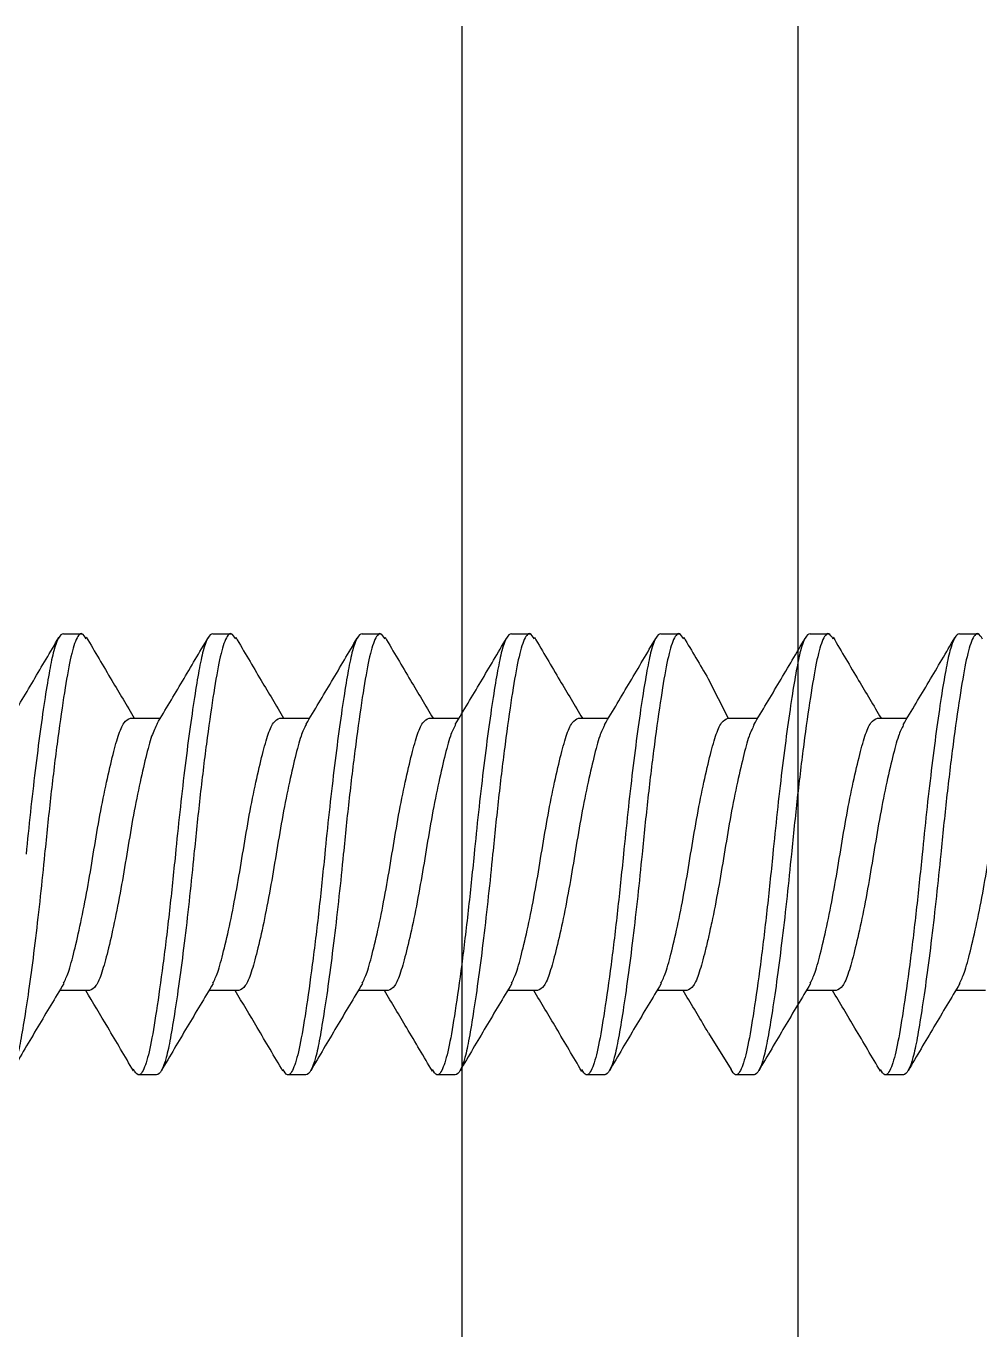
# Model space of a CAD drawing. Header units: inches. Extents: x -154 to 13, y 2 to 55.
# Drawn here: x -104.444 to -103.734, y 29.296 to 30.266 of the extents above; entities that cross this region are included whole.
import ezdxf

# ---------------------------------------------------------------- set-up
doc = ezdxf.new("R2010")
doc.units = ezdxf.units.IN
doc.header["$LTSCALE"] = 2
doc.header["$MEASUREMENT"] = 0
doc.layers.get('0').update_dxf_attribs({"linetype": 'CONTINUOUS'})
doc.layers.add('pattern', color=9, linetype='CONTINUOUS')

# ---------------------------------------------------------------- blocks, each defined once
blk = doc.blocks.new('A$C7F5B17E5')
at = {"color": 7, "lineweight": 30}
for p, q in [((1.181006647019331, 0.1305634733710832), (1.195719920274769, 0.1013011755935196)), ((1.18122679977597, -0.1329761802420677), (1.198087679588866, -0.1602112425593845))]:
    blk.add_line(p, q, dxfattribs=at)
for points, knots in [([(0.6599562961285415, 0.09741002554441991), (0.6662729116268622, 0.1079552028933364), (0.6789486770665007, 0.1291165660678786), (0.6915110491306393, 0.1504615070738424), (0.6978133121344001, 0.1611697898195104)], [0, 0, 0, 0, 0.4983222140233209, 0.9999999999999999, 0.9999999999999999, 0.9999999999999999, 0.9999999999999999]), ([(0.7012399535643681, 0.164001411650375), (0.6987587440009975, 0.1640014122401823), (0.6962850119711561, 0.1594278173114816), (0.6929854013320664, 0.1471897586650783), (0.6920051080797407, 0.1423488648471363), (0.689898277640026, 0.130820350004754), (0.688770622080483, 0.1240912826931577), (0.6852433703443523, 0.1013022755509638), (0.6826978838882667, 0.08255824886803964), (0.6778017718250453, 0.04209299252717358), (0.6754648019104366, 0.02050141199266875), (0.6734599530672085, 1.411650387694863e-06)], [0, 0, 0, 0, 0.2499999999999999, 0.2499999999999999, 0.3749999999999999, 0.3749999999999999, 0.4999999999999999, 0.4999999999999999, 0.75, 0.75, 1, 1, 1, 1]), ([(0.7182870089538369, 0.1601491299436049), (0.7172087565959657, 0.1618755325969943), (0.7145116938558544, 0.1661938317752316), (0.7101311371311283, 0.1599022973552309), (0.7057819467825368, 0.1436763274078743), (0.7014209725614649, 0.1174508699399865), (0.6965202178239736, 0.08298145723664163), (0.6916182873874845, 0.04270008338555442), (0.6886954000911203, 0.01406494089674482), (0.6872598873817992, 1.411650387694863e-06)], [0, 0, 0, 0, 0.1015133439769065, 0.2539181627269321, 0.4010088748869329, 0.548099659936189, 0.7005044068765025, 0.8529092343544697, 1, 1, 1, 1]), ([(0.7182815823498458, 0.1614697013549033), (0.7246028520395384, 0.150731918334273), (0.7364472442896783, 0.1306121448968867), (0.7484151195578477, 0.1106224905653761), (0.7539958231092214, 0.1013011755935196)], [0, 0, 0, 0, 0.5336930385446831, 0.9999999999999999, 0.9999999999999999, 0.9999999999999999, 0.9999999999999999]), ([(0.7708856146635981, 0.0971062273872434), (0.7772062811963565, 0.1076471138119217), (0.7898916670291101, 0.1288023528397986), (0.8024601692086151, 0.1501654825403165), (0.8087662437299912, 0.1608841414526836)], [0, 0, 0, 0, 0.4982636410195585, 1, 1, 1, 1]), ([(0.812359953350267, 0.164001411650375), (0.8098787438047736, 0.1640014119862059), (0.8074050118016487, 0.1594278168735315), (0.8041054012032873, 0.1471897580921535), (0.8031251079638366, 0.1423488642526962), (0.8010182775287262, 0.1308203493559148), (0.7998906219733044, 0.1240912820324667), (0.7963633702543689, 0.1013022749061889), (0.7938178838164447, 0.08255824830617087), (0.7889217717912516, 0.04209299221621166), (0.7865848018960264, 0.02050141184527376), (0.7845799530672082, 1.411650387694863e-06)], [0, 0, 0, 0, 0.2499999999999999, 0.2499999999999999, 0.3749999999999999, 0.3749999999999999, 0.5, 0.5, 0.75, 0.75, 1, 1, 1, 1]), ([(0.8294125652219293, 0.1601425116867148), (0.828332467161033, 0.1618723109497893), (0.8256335733827314, 0.1661946448544001), (0.8212511234461033, 0.1599028754099123), (0.8169019296006184, 0.1436761749574629), (0.8125409529821468, 0.11745091270204), (0.8076402117698933, 0.08298144456661305), (0.8027382305148762, 0.04270009513309958), (0.7998154681401388, 0.01406494304079331), (0.7983800170459006, 1.411650387694863e-06)], [0, 0, 0, 0, 0.1016702759554669, 0.2540484842569401, 0.4011135138311833, 0.5481786162819552, 0.7005567527862618, 0.85293496981416, 1, 1, 1, 1]), ([(0.8294072852829117, 0.1614606997922152), (0.8357274790628253, 0.15072454888751), (0.8475704106160151, 0.1306068903573276), (0.859535810684406, 0.1106211606085452), (0.8651156594434042, 0.1013011755935196)], [0, 0, 0, 0, 0.5336680155196479, 1, 1, 1, 1]), ([(0.8818272530563149, 0.09681100913097396), (0.8881594167960998, 0.1073615000833712), (0.9008715791198938, 0.1285421831949378), (0.9134572299063279, 0.1499431679584262), (0.9197737346953261, 0.1606839254322523)], [0, 0, 0, 0, 0.4981185402210317, 0.9999999999999999, 0.9999999999999999, 0.9999999999999999, 0.9999999999999999]), ([(0.9234799531362228, 0.164001411650375), (0.9209987436085498, 0.1640014117322295), (0.9185250116321129, 0.1594278164355813), (0.9152254010745366, 0.1471897575192287), (0.9142451078479326, 0.1423488636582277), (0.9121382774174265, 0.1308203487070472), (0.9110106218661258, 0.1240912813717472), (0.9074833701644138, 0.101302274261414), (0.9049378837446227, 0.08255824774433052), (0.9000417717574578, 0.04209299190527815), (0.8977048018816163, 0.02050141169787878), (0.8956999530672078, 1.411650387694863e-06)], [0, 0, 0, 0, 0.2500000000000004, 0.2500000000000004, 0.3750000000000004, 0.3750000000000004, 0.5000000000000004, 0.5000000000000004, 0.7500000000000002, 0.7500000000000002, 1, 1, 1, 1]), ([(0.9405384148199687, 0.1601356000998777), (0.9394563689702125, 0.161868944889207), (0.9367555024984995, 0.1661955016858627), (0.9323711184191552, 0.1599034731482476), (0.9280219094433733, 0.1436760173915985), (0.9236609368608697, 0.1174509566119042), (0.9187601945306767, 0.08298143266823388), (0.9138582135711886, 0.04270009798700869), (0.9109354511581103, 0.01406494398075608), (0.9095000000450568, 1.411650387694863e-06)], [0, 0, 0, 0, 0.1018335442697406, 0.2541840583598992, 0.4012223593746569, 0.5482607332526983, 0.700611175558747, 0.8529616983737524, 1, 1, 1, 1]), ([(0.9405331348809511, 0.1614513132339965), (0.9468523037327827, 0.1507167887607892), (0.9586937864677907, 0.1306013765604206), (0.970656699258825, 0.1106196967751174), (0.976235642442532, 0.1013011755935196)], [0, 0, 0, 0, 0.533646756342341, 0.9999999999999999, 0.9999999999999999, 0.9999999999999999, 0.9999999999999999]), ([(0.9927848779310295, 0.09653312484111609), (0.9991353556599734, 0.1071074405272867), (1.011890229076158, 0.1283458518400238), (1.024502729897449, 0.149803724720087), (1.030835638365403, 0.1605780149890705)], [0, 0, 0, 0, 0.4978863781508226, 1, 1, 1, 1]), ([(1.034599952922122, 0.164001411650375), (1.032118743412298, 0.1640014114782815), (1.029645011462605, 0.1594278159976312), (1.026345400945786, 0.1471897569462755), (1.025365107732, 0.1423488630637593), (1.023258277306127, 0.1308203480581795), (1.022130621758947, 0.1240912807110561), (1.018603370074459, 0.1013022736166675), (1.016057883672801, 0.08255824718246174), (1.011161771723692, 0.04209299159431623), (1.008824801867206, 0.02050141155048379), (1.006819953067208, 1.411650387694863e-06)], [0, 0, 0, 0, 0.2500000000000002, 0.2500000000000002, 0.3750000000000001, 0.3750000000000001, 0.5000000000000001, 0.5000000000000001, 0.75, 0.75, 1, 1, 1, 1]), ([(1.051664411082982, 0.1601284501824836), (1.050580363077245, 0.1618654669876065), (1.04787749988165, 0.1661963810872038), (1.043491357896244, 0.1599040904410316), (1.039141825476037, 0.1436758580839097), (1.034780938665875, 0.1174510018724249), (1.029880172433934, 0.08298142040386836), (1.02497819779262, 0.04270010092868404), (1.022055434559803, 0.01406494494965216), (1.020619983044185, 1.411650387694863e-06)], [0, 0, 0, 0, 0.1020030248527387, 0.254324734936164, 0.4013353438606833, 0.5483459727897282, 0.7006676678025372, 0.8529894433091114, 1, 1, 1, 1]), ([(1.051659424473911, 0.1614415600133299), (1.057977443032371, 0.150708632806257), (1.069817188934081, 0.1305955024414374), (1.081777615842157, 0.1106180857010912), (1.087355625441688, 0.1013011755935196)], [0, 0, 0, 0, 0.5336278844912323, 1, 1, 1, 1]), ([(1.103794715535912, 0.09633928874698938), (1.110163435660695, 0.1069418672105797), (1.122961200366007, 0.1282474516588508), (1.135600377656829, 0.1497600628376148), (1.141949754765648, 0.1605670701155049)], [0, 0, 0, 0, 0.4976431643699991, 1, 1, 1, 1]), ([(1.145719952708049, 0.164001411650375), (1.143238743216074, 0.1640014112243051), (1.14076501129307, 0.1594278155597095), (1.137465400817035, 0.1471897563733506), (1.136485107616096, 0.1423488624693192), (1.134378277194827, 0.1308203474093119), (1.133250621651769, 0.1240912800503366), (1.129723369984475, 0.1013022729718926), (1.127177883600979, 0.08255824662059297), (1.122281771689899, 0.04209299128335431), (1.119944801852768, 0.02050141140311723), (1.117939953067207, 1.411650387694863e-06)], [0, 0, 0, 0, 0.2499999999999998, 0.2499999999999998, 0.3749999999999998, 0.3749999999999998, 0.4999999999999998, 0.4999999999999998, 0.75, 0.75, 1, 1, 1, 1]), ([(1.162790700675913, 0.1601210069351424), (1.161704559666305, 0.1618618442133055), (1.158999584417074, 0.1661973049948102), (1.154611353317932, 0.1599047323373242), (1.150261801216459, 0.1436756893048852), (1.145900938801788, 0.1174510472871901), (1.141000092487616, 0.08298141873980569), (1.136098414122728, 0.04270008481414322), (1.133175494768921, 0.01406494315379803), (1.131739966043313, 1.411650387694863e-06)], [0, 0, 0, 0, 0.1021787626594014, 0.2544706640720886, 0.4014525036843746, 0.5484343632972717, 0.7007262496422861, 0.8530181597764592, 1, 1, 1, 1]), ([(1.214862925799792, 0.0962467339828521), (1.221248111573857, 0.1068780364235664), (1.234084662691174, 0.1282508299572811), (1.24674719162573, 0.1498084323312554), (1.25311109728699, 0.1606428042406236)], [0, 0, 0, 0, 0.4974222215698316, 1, 1, 1, 1]), ([(1.256839952493976, 0.164001411650375), (1.25435874301985, 0.1640014109703287), (1.251885011123562, 0.1594278151217594), (1.248585400688285, 0.1471897558004258), (1.247605107500192, 0.1423488618748507), (1.245498277083499, 0.1308203467604727), (1.24437062154459, 0.1240912793896172), (1.24084336989452, 0.1013022723271177), (1.238297883529128, 0.0825582460587242), (1.233401771656133, 0.04209299097242081), (1.231064801838357, 0.02050141125569382), (1.229059953067207, 1.411650387694863e-06)], [0, 0, 0, 0, 0.2500000000000001, 0.2500000000000001, 0.3750000000000002, 0.3750000000000002, 0.5000000000000002, 0.5000000000000002, 0.7500000000000002, 0.7500000000000002, 1, 1, 1, 1]), ([(1.27391728359882, 0.1601133253572158), (1.272828946309403, 0.1618581094194411), (1.27012171223862, 0.1661982518599956), (1.265731375114342, 0.1599053979675631), (1.261381713157675, 0.1436755203641411), (1.25702117494609, 0.1174510809430132), (1.252120007684709, 0.08298141583374274), (1.24721841353221, 0.0427000867240821), (1.244295483173062, 0.01406494378285572), (1.242859949042469, 1.411650387694863e-06)], [0, 0, 0, 0, 0.1023606776079731, 0.2546217212517544, 0.4015737790332423, 0.548525803987334, 0.7007868892438747, 0.8530479416073768, 1, 1, 1, 1]), ([(1.273912443654723, 0.161420898585348), (1.280228345863719, 0.1506911617344286), (1.292064668544356, 0.1305830879480396), (1.304019772014016, 0.1106144705471053), (1.309595591439972, 0.1013011755935196)], [0, 0, 0, 0, 0.5336034154695326, 1, 1, 1, 1]), ([(1.325988482067885, 0.09625659720224178), (1.332406847550118, 0.1069521349948985), (1.345322038393192, 0.1284739557985546), (1.358031004703236, 0.1501039225035328), (1.364424091389793, 0.1609846069587633)], [0, 0, 0, 0, 0.496962496352789, 1, 1, 1, 1]), ([(1.367959952279904, 0.164001411650375), (1.365478742823598, 0.1640014107163523), (1.363005010954055, 0.1594278146838093), (1.359705400559534, 0.1471897552274726), (1.358725107384259, 0.1423488612803823), (1.356618276972199, 0.1308203461116051), (1.355490621437411, 0.1240912787288977), (1.351963369804537, 0.1013022716823428), (1.349417883457306, 0.08255824549685542), (1.34452177162234, 0.04209299066145888), (1.342184801823947, 0.02050141110832726), (1.340179953067206, 1.411650359273153e-06)], [0, 0, 0, 0, 0.2500000000000002, 0.2500000000000002, 0.3750000000000002, 0.3750000000000002, 0.5000000000000001, 0.5000000000000001, 0.7500000000000001, 0.7500000000000001, 1, 1, 1, 1]), ([(1.385043866521727, 0.1601053687824532), (1.383953350176029, 0.1618542402690508), (1.381244008019166, 0.1661992381816475), (1.376851351241584, 0.1599060842062414), (1.372501697968289, 0.1436753394693682), (1.368141157440419, 0.1174511313540876), (1.363239990820631, 0.08298140217370076), (1.358338396498539, 0.04270009000053676), (1.355415466161389, 0.01406494486199961), (1.353979932041597, 1.411650359273153e-06)], [0, 0, 0, 0, 0.102548641518472, 0.2547778019988655, 0.4016990883081727, 0.5486203417969575, 0.7008495438813949, 0.8530787130796815, 1, 1, 1, 1]), ([(0.7013159650047669, -0.09599055610890161), (0.7025291057630056, -0.09355356638921819), (0.7052101511523006, -0.08816781044357924), (0.709295566630459, -0.07242561828324767), (0.714201555823962, -0.05128151492483823), (0.7190977160009595, -0.02638482646456453), (0.7234599491031872, -1.155717470169293e-06), (0.727821785854303, 0.02639816050781008), (0.7327200744958873, 0.05124600550983871), (0.7376180032458706, 0.07256848532007609), (0.7419800650469597, 0.08862314815989691), (0.7463417373703578, 0.09924941200266346), (0.7495873423318358, 0.1006089205732934), (0.7512399882782006, 0.1013011755935196)], [0, 0, 0, 0, 0.07503724456909716, 0.165832577307879, 0.2600297667537672, 0.3542270561562265, 0.4450223112745662, 0.5358176504720897, 0.6300149398745492, 0.7242121293204372, 0.8150074620592191, 0.9058027173481996, 1, 1, 1, 1]), ([(0.7709764002814836, 0.0970249658259803), (0.7696114386624515, 0.09430530090070022), (0.7667781620825167, 0.08866004111412451), (0.7625439804955079, 0.07245078890711909), (0.7576384452058846, 0.05127825001885356), (0.752742162852428, 0.02638921549721829), (0.7483799613277426, 3.566523545828204e-06), (0.744018116153967, -0.02639522205025457), (0.7391198298513473, -0.05124321358105988), (0.73422190047188, -0.07256565395407222), (0.7298598388332493, -0.08862032697383881), (0.7254981664673039, -0.09924658815008058), (0.7222525615116524, -0.1006060970863558), (0.7205999155682719, -0.1012983522927726)], [0, 0, 0, 0, 0.08362104692547206, 0.1735737844499768, 0.2668968089070784, 0.3602199323931383, 0.450172593017522, 0.5401253369408393, 0.6334484604268992, 0.7267714848840009, 0.8167242224085056, 0.9066768832019555, 1, 1, 1, 1]), ([(0.8124343346892147, -0.09599405773512615), (0.8136480269306503, -0.09355610545360094), (0.8163296685276009, -0.0881694728079907), (0.820415476421914, -0.07242568228635093), (0.8253218074412985, -0.05128152732113733), (0.8302175692572291, -0.0263847943464981), (0.8345801966509612, -1.190246351256974e-06), (0.8389416968254295, 0.02639817995465421), (0.8438400775193884, 0.05124600225055076), (0.8487379810970594, 0.07256848615797651), (0.8531000493958629, 0.08862314794022552), (0.8574617200172554, 0.09924941205999005), (0.8607073252121609, 0.1006089205926486), (0.8623599712773284, 0.1013011755935196)], [0, 0, 0, 0, 0.07506667969828805, 0.1658591230533257, 0.260053404951212, 0.3542476066161512, 0.4450400564297251, 0.5358324221667906, 0.6300267139248938, 0.7242209057296067, 0.8150133490846444, 0.9058057149923453, 0.9999999999999999, 0.9999999999999999, 0.9999999999999999, 0.9999999999999999]), ([(0.9235525577086889, -0.09599818268746674), (0.9247669091576256, -0.09355909788136785), (0.9274492718859619, -0.08817143998312815), (0.9315353984313788, -0.07242576488935981), (0.9364418074366654, -0.05128150308139823), (0.9413375479662704, -0.02638480058401171), (0.9457001804916274, -1.188590019296498e-06), (0.9500616806854225, 0.02639817944266554), (0.954960056007053, 0.05124600258362477), (0.9598579809553485, 0.0725684853617139), (0.9642199732601568, 0.08862315558046419), (0.968581933781536, 0.09924940381718272), (0.9718273870820155, 0.100608918235352), (0.9734799542764847, 0.1013011755935196)], [0, 0, 0, 0, 0.07510140173578822, 0.1658903615084572, 0.2600811165235163, 0.3542717913086326, 0.445060841612962, 0.5358498078439313, 0.6300405727188382, 0.7242312376440972, 0.8150202814901325, 0.9058093319650906, 1, 1, 1, 1]), ([(1.034670487398216, -0.0960029309659518), (1.03588552533364, -0.09356253990658558), (1.038568561218767, -0.08817369022933974), (1.042655386224737, -0.07242587367296949), (1.047561789129702, -0.05128147344491651), (1.052457531301286, -0.02638480820574785), (1.056820163402278, -1.18658205394695e-06), (1.061181663709249, 0.02639817888207574), (1.066080038999473, 0.05124600273636304), (1.07097796395621, 0.0725684853224351), (1.07533995625883, 0.08862315559075284), (1.079701916780778, 0.09924940381448266), (1.0829473700812, 0.1006089182344425), (1.084599937275641, 0.1013011755935196)], [0, 0, 0, 0, 0.075141298273509, 0.1659263417626357, 0.2601130337539019, 0.354299645518686, 0.445084779535568, 0.5358698294827164, 0.6300565313334051, 0.7242431332387573, 0.8150282607976237, 0.905813394985127, 1, 1, 1, 1]), ([(1.145788123757796, -0.09600831173712265), (1.147003948066526, -0.09356643923671015), (1.149687767010619, -0.08817623307892575), (1.153775373652337, -0.07242599777644898), (1.15868176600236, -0.05128143883079872), (1.163577533935381, -0.02638482005865228), (1.16794007811194, -1.16488486412436e-06), (1.17230191200278, 0.02639814257217665), (1.177199890959457, 0.05124603789830928), (1.182098212141938, 0.072568457940136), (1.186459871381317, 0.0886231674264053), (1.190821917839827, 0.09924940157129925), (1.194067359173658, 0.1006089174776008), (1.195719920274769, 0.1013011755935196)], [0, 0, 0, 0, 0.07518643033732472, 0.1659670436184974, 0.2601491394051907, 0.354331154969317, 0.4451118587738273, 0.5358925625783376, 0.6300745781424638, 0.7242566739291573, 0.8150372872103299, 0.9058179911854533, 1, 1, 1, 1]), ([(1.25690546678743, -0.09601429750129853), (1.258122162537205, -0.09357077694944849), (1.260806844346092, -0.08817906322273927), (1.264895606132995, -0.07242615905117589), (1.269801683074434, -0.05128138503546609), (1.274697534295626, -0.02638483182725793), (1.279060056537276, -1.161784396686016e-06), (1.283421896278782, 0.02639814170662191), (1.28831987361076, 0.05124603813409578), (1.293218195230509, 0.0725684578795125), (1.297579854357025, 0.08862316744229304), (1.301941900845094, 0.09924940156714968), (1.305187342174861, 0.1006089174762081), (1.306839903273897, 0.1013011755935196)], [0, 0, 0, 0, 0.07523673703467981, 0.166012496812318, 0.2601893799508965, 0.3543662729478895, 0.4451420391828771, 0.5359178054178646, 0.6300946984148577, 0.7242716716300545, 0.8150473473466279, 0.9058231137522194, 0.9999999999999999, 0.9999999999999999, 0.9999999999999999, 0.9999999999999999]), ([(1.368022663152118, -0.09602090659161888), (1.369240284226152, -0.09357556600345163), (1.371925838955747, -0.08818218367615316), (1.376015619521127, -0.07242631422558077), (1.380921596967511, -0.05128132513182493), (1.385817766241018, -0.02638487598498784), (1.390179975606259, -1.140135864829972e-06), (1.394541897496651, 0.02639813790982259), (1.399439851646605, 0.05124603916844706), (1.404338179505629, 0.07256845761359898), (1.408699837021601, 0.08862316751201149), (1.413061883931533, 0.09924940154895978), (1.416307325203462, 0.1006089174700691), (1.417959886273053, 0.1013011755935196)], [0, 0, 0, 0, 0.07529213317358885, 0.1660624546159979, 0.2602336956595656, 0.3544050366321695, 0.4451752804755184, 0.5359456083748899, 0.6301168592762815, 0.724288190391071, 0.8150584277774514, 0.9058287558474165, 1, 1, 1, 1]), ([(0.8819228786182975, 0.09662940122892394), (0.8806161407432285, 0.09401784988345696), (0.8778412426597697, 0.08847214024912375), (0.8736640945273848, 0.07244252975324628), (0.8687583936880685, 0.0512804999205656), (0.8638621503933734, 0.02638863756236276), (0.8594999586005088, 3.716345432280832e-06), (0.855138037872166, -0.02639524600552079), (0.8502400607839888, -0.05124323308508849), (0.8453418215829629, -0.07256564171193247), (0.840979838432645, -0.08862032880846016), (0.8366181451345085, -0.09924658767134531), (0.8333725430492223, -0.1006060969248352), (0.8317198985674281, -0.1012983522927726)], [0, 0, 0, 0, 0.08034846915346275, 0.1706224464100294, 0.2642787465872128, 0.3579351461470072, 0.4482090462288292, 0.5384830299070574, 0.6321393398881608, 0.7257957296440446, 0.8160697069006113, 0.9063436071521007, 1, 1, 1, 1]), ([(0.9928862234269502, 0.09627224452150074), (0.9916320428819176, 0.09375860282783322), (0.9889098389990636, 0.0883027334909201), (0.9847842028872833, 0.07243474654900695), (0.9798783426238344, 0.05128262033501585), (0.9749821418247109, 0.02638809227347849), (0.9706199405487723, 3.859903486613803e-06), (0.9662580167213264, -0.02639528570630034), (0.9613600622563467, -0.05124322373900725), (0.9564617376486524, -0.07256563229906021), (0.9521000678813323, -0.08862034470438118), (0.9477380656244065, -0.09924658172410261), (0.9444925044603565, -0.1006060951267358), (0.942839881566556, -0.1012983522927726)], [0, 0, 0, 0, 0.07737350992291288, 0.1679395123573978, 0.2618987791098177, 0.3558581455663392, 0.4464240705764312, 0.5369900794533484, 0.6309493560414028, 0.7249087126622993, 0.815474631229961, 0.9060406402770836, 1, 1, 1, 1]), ([(1.10390090097593, 0.09603188813143504), (1.102682041762677, 0.09358430360704517), (1.099995200663358, 0.08818887268047604), (1.095904300911229, 0.07242932104701083), (1.090998233462614, 0.0512841160637123), (1.086102379686253, 0.02638767885817117), (1.08173985810501, 3.978833390760883e-06), (1.077378018187346, -0.02639531666055461), (1.072480040904281, -0.05124321530884401), (1.067581719271374, -0.07256563445652375), (1.063220060148268, -0.08862034417360576), (1.05885801365929, -0.0992465782580183), (1.055612572329636, -0.1006060941726474), (1.053960011230657, -0.1012983522927726)], [0, 0, 0, 0, 0.07536063520351864, 0.1661242330032087, 0.2602884984872639, 0.3544527738284128, 0.4452163780845806, 0.5359799823407613, 0.6301442576819102, 0.7243086132305154, 0.8150721269804031, 0.9058357314071582, 1, 1, 1, 1]), ([(1.214972777864119, 0.09592235689676443), (1.213770048349488, 0.09350492224176321), (1.211099398439018, 0.0881370306531295), (1.207024566367068, 0.07242677449399082), (1.202118141551068, 0.05128481969289567), (1.19722238235687, 0.02638749996860668), (1.192859835921666, 4.025962127229832e-06), (1.188498002633281, -0.02639532981756076), (1.185201066030743, -0.0431209812097535), (1.183496939908508, -0.05113346226208648), (1.181167253224714, -0.06169441327607217)], [0, 0, 0, 0, 0.07444041178398442, 0.1652942549830702, 0.2595523245585943, 0.3538103138468382, 0.4446642476422802, 0.53551818143773, 0.6297761707259738, 0.6327142844285432, 0.6327142844285432, 0.6327142844285432, 0.6327142844285432]), ([(1.326135147040276, 0.09601873411672557), (1.324918187928432, 0.09357477136965997), (1.322233211906848, 0.08818265810161563), (1.318144524924861, 0.07242899489840227), (1.313238130887413, 0.05128421481715861), (1.308342364906252, 0.0263876553782012), (1.303979814828296, 3.985551856544589e-06), (1.299618002758905, -0.02639532055790994), (1.294719941037272, -0.05124319833758761), (1.289821933294718, -0.07256565893128197), (1.285459962769522, -0.08862033310030881), (1.281097996543281, -0.09924658030227818), (1.277852544025052, -0.1006060948623571), (1.276199977228941, -0.1012983522927726)], [0, 0, 0, 0, 0.0752502701594924, 0.1660246174511611, 0.2602002124663536, 0.354375727264516, 0.4451501650732729, 0.5359246028820324, 0.6301001176801948, 0.7242756226200872, 0.8150500539715905, 0.9058244919509498, 1, 1, 1, 1]), ([(0.6872599530672119, 1.411650387694863e-06), (0.6852551042364325, -0.02049858856436515), (0.6829181343385926, -0.04209016895730144), (0.6780220223082836, -0.08255542508102565), (0.6754765358679151, -0.1012994516922134), (0.6719492841466774, -0.1240884588206228), (0.6708216285906872, -0.1308175261424793), (0.6687147981549515, -0.1423460410319279), (0.6677345049137671, -0.1471869348685146), (0.6644348943099487, -0.1594249936317311), (0.6619611623032142, -0.1639985887196502), (0.659479952755305, -0.163998588349628)], [0, 0, 0, 0, 0.2500000000000004, 0.2500000000000004, 0.5000000000000007, 0.5000000000000007, 0.6250000000000006, 0.6250000000000006, 0.7500000000000003, 0.7500000000000003, 1, 1, 1, 1]), ([(0.7845800164647017, 1.411650387694863e-06), (0.7831445034237845, -0.01406215277255285), (0.7802216154523194, -0.0426973668853492), (0.7753196902195043, -0.08297818866653017), (0.7704189157963413, -0.1174496898644151), (0.766058012643299, -0.1436676075686165), (0.7617085558706833, -0.1599218430302329), (0.7572527560813, -0.1662241710956636), (0.7544819865844943, -0.1617444903857432), (0.7533298174696483, -0.159881704699572)], [0, 0, 0, 0, 0.1460721963402562, 0.2974216558719945, 0.4487710354237835, 0.5948432510333737, 0.7409153942584493, 0.8922648451226713, 1, 1, 1, 1]), ([(0.7983799530671831, 1.411650387694863e-06), (0.7963751042220224, -0.02049858871176014), (0.7940381343048273, -0.04209016926826337), (0.7891420222364616, -0.08255542564289442), (0.7865965357779601, -0.1012994523369599), (0.7830692840394988, -0.1240884594813423), (0.7819416284793874, -0.1308175267913185), (0.7798347980390474, -0.1423460416263964), (0.7788545047850164, -0.1471869354414395), (0.7755548941404413, -0.1594249940696528), (0.7730811621069904, -0.1639985889736266), (0.7705999525412608, -0.163998588349628)], [0, 0, 0, 0, 0.2499999999999996, 0.2499999999999996, 0.4999999999999993, 0.4999999999999993, 0.6249999999999996, 0.6249999999999996, 0.7499999999999998, 0.7499999999999998, 1, 1, 1, 1]), ([(0.8956999994638295, 1.411650387694863e-06), (0.894264466860136, -0.01406212949625285), (0.8913415396099253, -0.04269729079145179), (0.8864399214939169, -0.08297847843074635), (0.8815388443136953, -0.1174486827593313), (0.8771779789113623, -0.1436711886979225), (0.8728286620387564, -0.1599082635371047), (0.8684190751574192, -0.1662036783767888), (0.8656935662178853, -0.1618230758606529), (0.8645867855530014, -0.1600441911558477)], [0, 0, 0, 0, 0.146695989637402, 0.2986917221504958, 0.4506874874993107, 0.5973834964883393, 0.7440794327837397, 0.896075213170916, 0.9999999999999999, 0.9999999999999999, 0.9999999999999999, 0.9999999999999999]), ([(0.9094999530672112, 1.411650387694863e-06), (0.9074951042076123, -0.02049858885915512), (0.9051581342710335, -0.04209016957919687), (0.9002620221646396, -0.08255542620473477), (0.897716535688005, -0.1012994529817348), (0.8941892839323202, -0.1240884601420333), (0.8930616283680877, -0.1308175274401862), (0.8909547979231434, -0.1423460422208365), (0.8899745046562657, -0.1471869360143643), (0.8866748939709055, -0.1594249945076029), (0.8842011619107382, -0.163998589227603), (0.8817199523271597, -0.163998588349628)], [0, 0, 0, 0, 0.25, 0.25, 0.4999999999999999, 0.4999999999999999, 0.6249999999999999, 0.6249999999999999, 0.7499999999999998, 0.7499999999999998, 1, 1, 1, 1]), ([(1.006819982462957, 1.411650387694863e-06), (1.005384448390686, -0.01406211565206661), (1.002461518150284, -0.0426972487586994), (0.9975599230825196, -0.0829786536723276), (0.9926587592836427, -0.1174480320130868), (0.9882982085718481, -0.1436735067091632), (0.9839485934767254, -0.1598995032112356), (0.9795682879891388, -0.1661910567451201), (0.9768709850599748, -0.1618725140016153), (0.9757925675609727, -0.1601459033141879)], [0, 0, 0, 0, 0.1470891849913185, 0.2994923179792828, 0.4518954838909794, 0.5989846354125505, 0.7460738197921508, 0.8984769440522612, 0.9999999999999999, 0.9999999999999999, 0.9999999999999999, 0.9999999999999999]), ([(1.020619953067211, 1.411650387694863e-06), (1.018615104317547, -0.02049858773501967), (1.016278134528704, -0.04209016720760417), (1.011382022712439, -0.08255542191947995), (1.008836536374133, -0.1012994480641538), (1.005309284749757, -0.1240884551028643), (1.004181629216987, -0.1308175224913981), (1.0020747988072, -0.142346037686977), (1.001094505638264, -0.1471869316446686), (0.9977948952638087, -0.1594249911674552), (0.9953211634073966, -0.1639985872905783), (0.9928399539599013, -0.163998588349628)], [0, 0, 0, 0, 0.2499999999999998, 0.2499999999999998, 0.4999999999999997, 0.4999999999999997, 0.6249999999999996, 0.6249999999999996, 0.7499999999999996, 0.7499999999999996, 1, 1, 1, 1]), ([(1.117939965462114, 1.411650387694863e-06), (1.116504431468115, -0.01406210757447468), (1.113581501387188, -0.04269722423414635), (1.108679905090412, -0.08297875591939885), (1.103778745940815, -0.1174476546796797), (1.099418178444637, -0.1436748607292628), (1.095068626271768, -0.1598943666285351), (1.090704977063922, -0.16618385885387), (1.088024013884819, -0.1619010907998728), (1.0869619766558, -0.1602045143037714)], [0, 0, 0, 0, 0.147316723577975, 0.299955615527304, 0.4525945404512963, 0.5999112305077444, 0.7472279534730508, 0.8998668366810174, 1, 1, 1, 1]), ([(1.131739953067211, 1.411650387694863e-06), (1.129735104303137, -0.02049858788238623), (1.127398134494911, -0.04209016751853767), (1.122502022640617, -0.08255542248134873), (1.119956536284178, -0.1012994487089287), (1.116429284642606, -0.1240884557635837), (1.115301629105687, -0.1308175231402657), (1.113194798691268, -0.142346038281417), (1.112214505509513, -0.1471869322175934), (1.108914895094301, -0.1594249916054054), (1.106441163211173, -0.1639985875445262), (1.1039599537458, -0.163998588349628)], [0, 0, 0, 0, 0.2500000000000001, 0.2500000000000001, 0.5000000000000002, 0.5000000000000002, 0.6250000000000001, 0.6250000000000001, 0.7500000000000001, 0.7500000000000001, 1, 1, 1, 1]), ([(1.229059948461241, 1.411650387694863e-06), (1.227624414485035, -0.01406210663894569), (1.224701484440232, -0.04269722139368071), (1.219799887864866, -0.08297876776178725), (1.214898729769203, -0.1174476109764129), (1.210538158468125, -0.1436750175536332), (1.206188620559345, -0.1598937717027837), (1.201826860644729, -0.1661830373875972), (1.199147817994685, -0.1619043750807379), (1.198087679588866, -0.1602112425593845)], [0, 0, 0, 0, 0.1473429047282275, 0.300008923684376, 0.4526749756210481, 0.6000178468217954, 0.7473607509372497, 0.9000267611504803, 1, 1, 1, 1]), ([(1.24285995306721, 1.411650387694863e-06), (1.240855104288698, -0.02049858802978122), (1.238518134461117, -0.04209016782949959), (1.233622022568795, -0.0825554230432175), (1.231076536194223, -0.1012994493537036), (1.227549284535399, -0.1240884564243032), (1.226421628994387, -0.1308175237891334), (1.224314798575364, -0.1423460388758855), (1.223334505380762, -0.1471869327905182), (1.220034894924765, -0.1594249920433555), (1.217561163014921, -0.1639985877985026), (1.215079953531728, -0.163998588349628)], [0, 0, 0, 0, 0.2499999999999998, 0.2499999999999998, 0.4999999999999996, 0.4999999999999996, 0.6249999999999996, 0.6249999999999996, 0.7499999999999996, 0.7499999999999996, 1, 1, 1, 1]), ([(1.340179931460398, 1.411650359273153e-06), (1.338744479966067, -0.01406211648217948), (1.335821716776621, -0.04269726194111456), (1.33091974180104, -0.08297866250420327), (1.326018976833609, -0.1174479372150898), (1.321658085458381, -0.1436739008657497), (1.317308570151965, -0.1598979815886281), (1.312933232631934, -0.166188908315732), (1.310240743152832, -0.1618810162695326), (1.309167183055649, -0.1601633564458922)], [0, 0, 0, 0, 0.1471568276952484, 0.2996301587063346, 0.4521034091435667, 0.5992603091488374, 0.7464171891296785, 0.8988904546525222, 1, 1, 1, 1]), ([(1.35397995306721, 1.411650359273153e-06), (1.351975104274288, -0.0204985881771762), (1.349638134427352, -0.04209016814048994), (1.344742022496973, -0.08255542360508628), (1.34219653610424, -0.1012994499984785), (1.338669284428221, -0.1240884570849943), (1.337541628883059, -0.130817524438001), (1.33543479845946, -0.142346039470354), (1.334454505251983, -0.1471869333634714), (1.331154894755258, -0.1594249924813056), (1.328681162818697, -0.163998588052479), (1.326199953317655, -0.163998588349628)], [0, 0, 0, 0, 0.25, 0.25, 0.4999999999999999, 0.4999999999999999, 0.6249999999999999, 0.6249999999999999, 0.7499999999999999, 0.7499999999999999, 1, 1, 1, 1]), ([(1.181167253224714, -0.06169441327607217), (1.180339034104747, -0.06531456116881884), (1.177967738192422, -0.07526726343091639), (1.174340043120822, -0.0886203439319928), (1.169977996665352, -0.09924657832108608), (1.166732555331123, -0.1006060941939069), (1.165079994229814, -0.1012983522927726)], [0.6762147012474056, 0.6762147012474056, 0.6762147012474056, 0.6762147012474056, 0.724034240301498, 0.8148880835005838, 0.9057420174667804, 1, 1, 1, 1]), ([(0.7014629233071048, -0.09623323163883413), (0.6950428451676203, -0.1069314736186726), (0.6821235623275754, -0.128459811907689), (0.6694123253988664, -0.150094598781763), (0.6630177807620043, -0.1609782453655697)], [0, 0, 0, 0, 0.4969376566009636, 0.9999999999999999, 0.9999999999999999, 0.9999999999999999, 0.9999999999999999]), ([(0.8125812929915526, -0.0962360732726637), (0.8061614740495315, -0.1069338888943463), (0.7932428208234512, -0.1284611892032359), (0.7805320307728323, -0.1500952903207775), (0.7741377637611322, -0.1609785020292662)], [0, 0, 0, 0, 0.4969418119397587, 0.9999999999999999, 0.9999999999999999, 0.9999999999999999, 0.9999999999999999]), ([(0.9236995160110268, -0.09623941906734501), (0.9172799682271204, -0.1069367906297458), (0.9043619685163549, -0.1284630176164541), (0.8916515039597357, -0.1500963157118207), (0.8852574534303415, -0.1609790336897987)], [0, 0, 0, 0, 0.4969459612680741, 1, 1, 1, 1]), ([(1.034817299035581, -0.09624326902287805), (1.028398072422675, -0.1069401664606318), (1.015480830918278, -0.1284652528742782), (1.002770782765708, -0.1500976746693681), (0.9963769964345488, -0.1609798586802498)], [0, 0, 0, 0, 0.4969502668747663, 1, 1, 1, 1]), ([(1.145934935395161, -0.09624761397266468), (1.139515965140504, -0.1069440032224662), (1.126599385556858, -0.1284678236361998), (1.113889849882781, -0.1500993599747886), (1.107496392773811, -0.1609809770006763)], [0, 0, 0, 0, 0.4969558862776498, 1, 1, 1, 1]), ([(1.257052131759821, -0.09625244475019201), (1.250633544240429, -0.1069483181903053), (1.237717848924518, -0.1284709105164126), (1.225008701689944, -0.1501013954816841), (1.218615495783126, -0.1609823886510213)], [0, 0, 0, 0, 0.4969602768123259, 1, 1, 1, 1]), ([(1.368169181459507, -0.09625777052200135), (1.361750969707941, -0.1069530964750101), (1.348836165525029, -0.1284743621642548), (1.336127497579042, -0.1501037475975551), (1.329734598792413, -0.1609840752982308)], [0, 0, 0, 0, 0.4969654716157124, 0.9999999999999999, 0.9999999999999999, 0.9999999999999999, 0.9999999999999999]), ([(0.7533361240634804, -0.1611045239067863), (0.7469832072487748, -0.1503006943592169), (0.7352221113106339, -0.1302996649871915), (0.7233094764425516, -0.1104335250536934), (0.7178316142145889, -0.1012983522927726)], [0, 0, 0, 0, 0.5401636759087782, 1, 1, 1, 1]), ([(0.8645955854513545, -0.1613348979121412), (0.8582242579649346, -0.1505052059788312), (0.8464254409364287, -0.1304501148116373), (0.834456676424054, -0.1104831932542396), (0.8289510105538511, -0.1012983522927726)], [0, 0, 0, 0, 0.539997143021043, 1, 1, 1, 1]), ([(0.9758019541192198, -0.1614725246556219), (0.969432389361117, -0.1506514916787438), (0.9576041518924114, -0.1305569086785425), (0.9456075241853341, -0.1105373013957802), (0.9400711402179525, -0.1012983522927726)], [0, 0, 0, 0, 0.5385049780200105, 1, 1, 1, 1]), ([(1.08697062988918, -0.1615485887769097), (1.080614190501336, -0.1507532605394459), (1.068764802854076, -0.1306290964815418), (1.056759751506604, -0.110588465291741), (1.051194643176416, -0.1012983522927726)], [0, 0, 0, 0, 0.5364361076757559, 1, 1, 1, 1]), ([(1.18122679977597, -0.1329761802420393), (1.180495231719618, -0.1317425515467363), (1.174217276312334, -0.1211658611808133), (1.167900140417999, -0.1106170880342319), (1.162319612784643, -0.1012983522927726)], [0.4734616702891169, 0.4734616702891169, 0.4734616702891169, 0.4734616702891169, 0.5348585580376637, 1, 1, 1, 1]), ([(1.309173196319506, -0.1614901977847722), (1.302847403426455, -0.1507453916226353), (1.290999599559711, -0.1306210596776367), (1.279024570401276, -0.1106202888502565), (1.27344326240808, -0.1012983522927726)], [0, 0, 0, 0, 0.5339211354444994, 1, 1, 1, 1])]:
    blk.add_open_spline(points, degree=3, knots=knots, dxfattribs=at)
for points, degree in [([(0.7012399925490911, 0.1640014137750114), (0.71503999313029, 0.1640014137750114)], 1), ([(0.8123599755482189, 0.1640014137750114), (0.8261599761294462, 0.1640014137750114)], 1), ([(0.9234799585473752, 0.1640014137750114), (0.9372799591285741, 0.1640014137750114)], 1), ([(1.034599941546503, 0.1640014137750114), (1.04839994212773, 0.1640014137750114)], 1), ([(1.145719924545659, 0.1640014137750114), (1.159519925126858, 0.1640014137750114)], 1), ([(1.162785714066843, 0.1614314217971042), (1.16884931029989, 0.1511305579213769), (1.17491290653291, 0.1408296940456495), (1.181006647019331, 0.1305634733710832)], 3), ([(1.256839907544787, 0.1640014137750114), (1.270639908126014, 0.1640014137750114)], 1), ([(1.367959890543943, 0.1640014137750114), (1.381759891125142, 0.1640014137750114)], 1), ([(0.7512399882782006, 0.1013011755935196), (0.7733929990313868, 0.1013011755935196)], 1), ([(0.8623599712773284, 0.1013011755935196), (0.8845129820305431, 0.1013011755935196)], 1), ([(0.9734799542764847, 0.1013011755935196), (0.9956382449686885, 0.1013011755935196)], 1), ([(1.084599937275641, 0.1013011755935196), (1.106764387896675, 0.1013011755935196)], 1), ([(1.195719920274769, 0.1013011755935196), (1.217887450860218, 0.1013011755935196)], 1), ([(1.306839903273897, 0.1013011755935196), (1.3290052338848, 0.1013011755935196)], 1), ([(0.7205999155682719, -0.1012983522927726), (0.6984338516325295, -0.1012983522927726)], 1), ([(0.8317198985674281, -0.1012983522927726), (0.8095539812966308, -0.1012983522927726)], 1), ([(0.942839881566556, -0.1012983522927726), (0.9206741109607606, -0.1012983522927726)], 1), ([(1.053960011230657, -0.1012983522927726), (1.031794240624862, -0.1012983522927726)], 1), ([(1.165079994229814, -0.1012983522927726), (1.142914516953965, -0.1012983522927726)], 1), ([(1.276199977228941, -0.1012983522927726), (1.254034646618067, -0.1012983522927726)], 1), ([(1.387319960228098, -0.1012983522927726), (1.36515492294717, -0.1012983522927726)], 1), ([(0.7705999112973814, -0.1639985904742929), (0.756799910716154, -0.1639985904742929)], 1), ([(0.8817198942965376, -0.1639985904742929), (0.8679198937153103, -0.1639985904742929)], 1), ([(0.992840023960639, -0.1639985904742929), (0.9790400233794117, -0.1639985904742929)], 1), ([(1.103960006959767, -0.1639985904742929), (1.090160006378568, -0.1639985904742929)], 1), ([(1.215079989958923, -0.1639985904742929), (1.201279989377724, -0.1639985904742929)], 1), ([(1.326199972958079, -0.1639985904742929), (1.312399972376852, -0.1639985904742929)], 1)]:
    blk.add_open_spline(points, degree=degree, dxfattribs=at)

msp = doc.modelspace()

# ---------------------------------------------------------------- linework, layer by layer
at = {"color": 35, "lineweight": 30}
msp.add_line((-104.1196301692381, 30.26602365726006), (-104.1196301692381, 20.76969371038249), dxfattribs=at)
at = {"color": 3, "lineweight": 30}
msp.add_line((-103.8696301692381, 30.26602365726006), (-103.8696301692381, 20.51969371038249), dxfattribs=at)

# ---------------------------------------------------------------- block references
at = {"layer": 'pattern'}
msp.add_blockref('A$C7F5B17E5', (-105.1173308967255, 29.64999108138532), dxfattribs=at)

doc.saveas('drawing.dxf')
